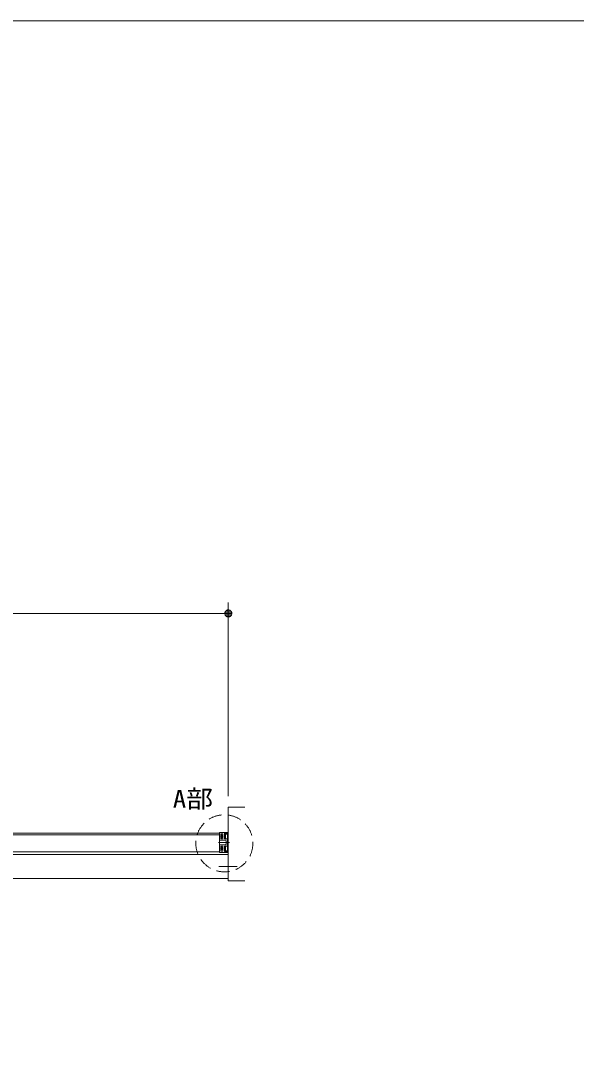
# Model space of a CAD drawing. Units: millimetres, scale not verified. Extents: x -6062 to 6062, y -3045 to 3045.
# Drawn here: x -1248 to -235, y 862 to 2770 of the extents above; entities that cross this region are included whole.
import ezdxf
from ezdxf.enums import TextEntityAlignment as Align

# ---------------------------------------------------------------- set-up
doc = ezdxf.new("R2010")
doc.units = ezdxf.units.MM
doc.header["$LTSCALE"] = 20
doc.linetypes.add('DASHED1', pattern=[1.8, 1.2, -0.6])
for name, color, linetype, lineweight in [('0-0_2寸法-1', 7, 'Continuous', 9), ('0-1_0', 7, 'Continuous', 9), ('0-3_2寸法-3', 7, 'Continuous', 9), ('0-4_3一般', 7, 'Continuous', 9), ('0-5_1図面枠', 7, 'Continuous', 9)]:
    doc.layers.add(name, color=color, linetype=linetype, lineweight=lineweight)
doc.styles.add('ＭＳ ゴシック', font='')
doc.styles.get('ＭＳ ゴシック').set_extended_font_data('MS Gothic')

# ---------------------------------------------------------------- blocks, each defined once
blk = doc.blocks.new('_Dot')
at = {"layer": '0-1_0'}
for p, q in [((-10, 0), (-20, 0)), ((9.78, 2), (-9.78, 2)), ((7.99, 6), (-7.99, 6)), ((9.16, -3.98), (-9.16, -3.98)), ((6, -7.98), (-6, -7.98))]:
    blk.add_line(p, q, dxfattribs=at)
for points in [[(10, 0), (9.92, 1.25), (9.69, 2.49), (9.3, 3.68), (8.76, 4.82), (8.09, 5.88), (7.29, 6.85), (6.37, 7.71), (5.36, 8.44), (4.26, 9.05), (3.09, 9.51), (1.87, 9.82), (0.63, 9.98), (-0.63, 9.98), (-1.87, 9.82), (-3.09, 9.51), (-4.26, 9.05), (-5.36, 8.44), (-6.37, 7.71), (-7.29, 6.85), (-8.09, 5.88), (-8.76, 4.82), (-9.3, 3.68), (-9.69, 2.49), (-9.92, 1.25), (-10, 0), (0, 0)], [(-10, 0), (-9.92, -1.25), (-9.69, -2.49), (-9.3, -3.68), (-8.76, -4.82), (-8.09, -5.88), (-7.29, -6.85), (-6.37, -7.71), (-5.36, -8.44), (-4.26, -9.05), (-3.09, -9.51), (-1.87, -9.82), (-0.63, -9.98), (0.63, -9.98), (1.87, -9.82), (3.09, -9.51), (4.26, -9.05), (5.36, -8.44), (6.37, -7.71), (7.29, -6.85), (8.09, -5.88), (8.76, -4.82), (9.3, -3.68), (9.69, -2.49), (9.92, -1.25), (10, 0), (0, 0)]]:
    blk.add_lwpolyline(points, close=True, dxfattribs=at)
blk = doc.blocks.new('グループ-59')
at = {"layer": '0-4_3一般'}
for p, q in [((18040, 25792.9), (18040, 25792.3)), ((18042, 25796.9), (18042, 25076.9)), ((18042, 25788.9), (18042, 25520.9)), ((18354, 25796.9), (18044, 25796.9)), ((18086, 25659.9), (18080, 25653.9)), ((18080, 25653.9), (18086, 25647.9)), ((18086, 25659.9), (18086, 25732.9)), ((18086, 25585.9), (18086, 25647.9)), ((18088, 25710.9), (18088, 25730.9)), ((18108, 25710.9), (18088, 25710.9)), ((18088, 25704.9), (18088, 25710.9)), ((18088, 25607.9), (18088, 25613.9)), ((18106, 25752.9), (18144, 25752.9)), ((18106, 25565.9), (18144, 25565.9)), ((18108, 25750.9), (18142, 25750.9)), ((18108, 25607.9), (18122, 25607.9)), ((18142, 25567.9), (18108, 25567.9)), ((18162, 25730.9), (18162, 25587.9)), ((18164, 25585.9), (18164, 25732.9)), ((18220, 25659.9), (18214, 25653.9)), ((18214, 25653.9), (18220, 25647.9)), ((18220, 25659.9), (18220, 25764.9)), ((18220, 25571.9), (18220, 25647.9)), ((18222, 25750), (18222, 25748.9)), ((18222, 25573.9), (18222, 25730.9)), ((18283.4, 25770.9), (18226, 25770.9)), ((18226, 25565.9), (18308, 25565.9)), ((18260.1, 25762.5), (18226.8, 25755.8)), ((18228, 25742.9), (18330, 25742.9)), ((18228, 25736.9), (18256, 25736.9)), ((18256, 25567.9), (18228, 25567.9)), ((18232, 25721.9), (18232, 25721.7)), ((18232, 25721.7), (18232, 25583.1)), ((18237, 25577.9), (18237.2, 25577.9)), ((18246.8, 25726.9), (18237.2, 25726.9)), ((18237.2, 25577.9), (18246.8, 25577.9)), ((18247, 25726.9), (18246.8, 25726.9)), ((18252, 25583.1), (18252, 25721.7)), ((18252, 25582.9), (18252, 25583.1)), ((18262, 25730.9), (18262, 25573.9)), ((18360, 25770.9), (18311, 25770.9)), ((18336, 25736.9), (18336, 25546.9)), ((18360, 25790.9), (18360, 25770.9)), ((18398.6, 25436.9), (17998.6, 25436.9)), ((18042, 25084.9), (18042, 25352.9)), ((18046, 25516.9), (18048, 25516.9)), ((18046, 25356.9), (18048, 25356.9)), ((18052, 25352.9), (18052, 25351.9)), ((18052, 25351.9), (18258, 25351.9)), ((18086, 25225.9), (18080, 25219.9)), ((18080, 25219.9), (18086, 25213.9)), ((18086, 25287.9), (18086, 25225.9)), ((18086, 25213.9), (18086, 25140.9)), ((18088, 25265.9), (18088, 25285.9)), ((18108, 25265.9), (18088, 25265.9)), ((18088, 25259.9), (18088, 25265.9)), ((18106, 25307.9), (18144, 25307.9)), ((18108, 25305.9), (18142, 25305.9)), ((18108, 25265.9), (18122, 25265.9)), ((18162, 25285.9), (18162, 25142.9)), ((18164, 25287.9), (18164, 25140.9)), ((18369.5, 25436.9), (18214, 25436.9)), ((18220, 25225.9), (18214, 25219.9)), ((18214, 25219.9), (18220, 25213.9)), ((18220, 25301.9), (18220, 25225.9)), ((18220, 25213.9), (18220, 25108.9)), ((18222, 25142.9), (18222, 25299.9)), ((18226, 25307.9), (18308, 25307.9)), ((18228, 25305.9), (18256, 25305.9)), ((18232, 25290.9), (18232, 25290.7)), ((18232, 25290.7), (18232, 25152.1)), ((18246.8, 25295.9), (18237.2, 25295.9)), ((18247, 25295.9), (18246.8, 25295.9)), ((18252, 25152.1), (18252, 25290.7)), ((18262, 25299.9), (18262, 25142.9)), ((18278, 25371.9), (18278, 25501.9)), ((18400.4, 25436.9), (18280.4, 25436.9)), ((18328, 25327.9), (18328, 25545.9)), ((18336, 25516.9), (18336, 25356.9)), ((18336, 25326.9), (18336, 25136.9)), ((-76990, 24996.9), (18350, 24996.9)), ((18040, 25080.9), (18040, 25081.4)), ((18042, 25076.9), (18360, 25076.9)), ((18354, 25076.9), (18044, 25076.9)), ((18088, 25162.9), (18088, 25168.9)), ((18106, 25120.9), (18144, 25120.9)), ((18142, 25122.9), (18108, 25122.9)), ((18222, 25124.9), (18222, 25123.8)), ((18283.4, 25102.9), (18226, 25102.9)), ((18226.8, 25117.9), (18260.1, 25111.3)), ((18256, 25136.9), (18228, 25136.9)), ((18330, 25130.9), (18228, 25130.9)), ((18237, 25146.9), (18237.2, 25146.9)), ((18237.2, 25146.9), (18246.8, 25146.9)), ((18252, 25151.9), (18252, 25152.1)), ((18360, 25102.9), (18311, 25102.9)), ((18350, 24996.9), (18350, 24116.9)), ((18360, 25082.9), (18360, 25102.9)), ((18689, 24556.9), (18009, 24556.9)), ((-76990, 24116.9), (18350, 24116.9))]:
    blk.add_line(p, q, dxfattribs=at)
for points in [[(18960, 26720), (18360, 26720), (18360, 24040), (18960, 24040)], [(18360, 25076.9), (18360, 25796.9), (18042, 25796.9)], [(18088, 25587.9), (18088, 25607.9), (18108, 25607.9)], [(18122, 25607.9), (18122, 25710.9), (18108, 25710.9)], [(18237.2, 25726.9), (18237, 25726.9), (18236.8, 25726.8), (18236.6, 25726.8), (18236.4, 25726.8), (18236.2, 25726.7), (18236, 25726.7), (18235.8, 25726.6), (18235.6, 25726.6), (18235.4, 25726.5), (18235.3, 25726.4), (18235.1, 25726.3), (18234.9, 25726.3), (18234.7, 25726.2), (18234.6, 25726), (18234.4, 25725.9), (18234.2, 25725.8), (18234.1, 25725.7), (18233.9, 25725.6), (18233.8, 25725.4), (18233.6, 25725.3), (18233.5, 25725.1), (18233.3, 25725), (18233.2, 25724.8), (18233.1, 25724.6), (18232.9, 25724.5), (18232.8, 25724.3), (18232.7, 25724.1), (18232.6, 25724), (18232.5, 25723.8), (18232.4, 25723.6), (18232.4, 25723.4), (18232.3, 25723.2), (18232.2, 25723.1), (18232.2, 25722.9), (18232.1, 25722.7), (18232.1, 25722.5), (18232.1, 25722.3), (18232, 25722.1), (18232, 25721.9)], [(18232, 25583.1), (18232, 25582.9), (18232, 25582.7), (18232.1, 25582.5), (18232.1, 25582.3), (18232.1, 25582.1), (18232.2, 25581.9), (18232.2, 25581.7), (18232.3, 25581.5), (18232.4, 25581.3), (18232.5, 25581.2), (18232.5, 25581), (18232.6, 25580.8), (18232.7, 25580.6), (18232.8, 25580.5), (18232.9, 25580.3), (18233.1, 25580.1), (18233.2, 25580), (18233.3, 25579.8), (18233.5, 25579.6), (18233.6, 25579.5), (18233.8, 25579.3), (18233.9, 25579.2), (18234.1, 25579.1), (18234.2, 25578.9), (18234.4, 25578.8), (18234.6, 25578.7), (18234.7, 25578.6), (18234.9, 25578.5), (18235.1, 25578.4), (18235.3, 25578.3), (18235.5, 25578.2), (18235.6, 25578.2), (18235.8, 25578.1), (18236, 25578.1), (18236.2, 25578), (18236.4, 25578), (18236.6, 25577.9), (18236.8, 25577.9), (18237, 25577.9)], [(18246.8, 25577.9), (18247, 25577.9), (18247.2, 25577.9), (18247.4, 25577.9), (18247.6, 25578), (18247.8, 25578), (18248, 25578.1), (18248.2, 25578.1), (18248.4, 25578.2), (18248.6, 25578.3), (18248.7, 25578.3), (18248.9, 25578.4), (18249.1, 25578.5), (18249.3, 25578.6), (18249.4, 25578.7), (18249.6, 25578.8), (18249.8, 25579), (18249.9, 25579.1), (18250.1, 25579.2), (18250.2, 25579.4), (18250.4, 25579.5), (18250.5, 25579.7), (18250.7, 25579.8), (18250.8, 25580), (18250.9, 25580.1), (18251.1, 25580.3), (18251.2, 25580.5), (18251.3, 25580.6), (18251.4, 25580.8), (18251.5, 25581), (18251.6, 25581.2), (18251.6, 25581.3), (18251.7, 25581.5), (18251.8, 25581.7), (18251.8, 25581.9), (18251.9, 25582.1), (18251.9, 25582.3), (18251.9, 25582.5), (18252, 25582.7), (18252, 25582.9)], [(18252, 25721.7), (18252, 25721.9), (18252, 25722.1), (18251.9, 25722.3), (18251.9, 25722.5), (18251.9, 25722.7), (18251.8, 25722.9), (18251.8, 25723.1), (18251.7, 25723.3), (18251.6, 25723.4), (18251.5, 25723.6), (18251.5, 25723.8), (18251.4, 25724), (18251.3, 25724.1), (18251.2, 25724.3), (18251.1, 25724.5), (18250.9, 25724.6), (18250.8, 25724.8), (18250.7, 25725), (18250.5, 25725.1), (18250.4, 25725.3), (18250.2, 25725.4), (18250.1, 25725.6), (18249.9, 25725.7), (18249.8, 25725.8), (18249.6, 25725.9), (18249.4, 25726.1), (18249.3, 25726.2), (18249.1, 25726.3), (18248.9, 25726.4), (18248.7, 25726.4), (18248.5, 25726.5), (18248.4, 25726.6), (18248.2, 25726.6), (18248, 25726.7), (18247.8, 25726.8), (18247.6, 25726.8), (18247.4, 25726.8), (18247.2, 25726.9), (18247, 25726.9)], [(18295, 25775.5), (18273.1, 25762.9), (18264, 25762.9)], [(18310, 25106.9), (18360, 25106.9), (18360, 25766.9), (18310, 25766.9)], [(18052, 25520.9), (18052, 25521.9), (18258, 25521.9)], [(18122, 25265.9), (18122, 25162.9), (18108, 25162.9)], [(18237.2, 25295.9), (18237, 25295.9), (18236.8, 25295.8), (18236.6, 25295.8), (18236.4, 25295.8), (18236.2, 25295.7), (18236, 25295.7), (18235.8, 25295.6), (18235.6, 25295.6), (18235.4, 25295.5), (18235.3, 25295.4), (18235.1, 25295.3), (18234.9, 25295.3), (18234.7, 25295.2), (18234.6, 25295), (18234.4, 25294.9), (18234.2, 25294.8), (18234.1, 25294.7), (18233.9, 25294.6), (18233.8, 25294.4), (18233.6, 25294.3), (18233.5, 25294.1), (18233.3, 25294), (18233.2, 25293.8), (18233.1, 25293.6), (18232.9, 25293.5), (18232.8, 25293.3), (18232.7, 25293.1), (18232.6, 25293), (18232.5, 25292.8), (18232.4, 25292.6), (18232.4, 25292.4), (18232.3, 25292.2), (18232.2, 25292.1), (18232.2, 25291.9), (18232.1, 25291.7), (18232.1, 25291.5), (18232.1, 25291.3), (18232, 25291.1), (18232, 25290.9)], [(18252, 25290.7), (18252, 25290.9), (18252, 25291.1), (18251.9, 25291.3), (18251.9, 25291.5), (18251.9, 25291.7), (18251.8, 25291.9), (18251.8, 25292.1), (18251.7, 25292.3), (18251.6, 25292.4), (18251.5, 25292.6), (18251.5, 25292.8), (18251.4, 25293), (18251.3, 25293.1), (18251.2, 25293.3), (18251.1, 25293.5), (18250.9, 25293.6), (18250.8, 25293.8), (18250.7, 25294), (18250.5, 25294.1), (18250.4, 25294.3), (18250.2, 25294.4), (18250.1, 25294.6), (18249.9, 25294.7), (18249.8, 25294.8), (18249.6, 25294.9), (18249.4, 25295.1), (18249.3, 25295.2), (18249.1, 25295.3), (18248.9, 25295.4), (18248.7, 25295.4), (18248.5, 25295.5), (18248.4, 25295.6), (18248.2, 25295.6), (18248, 25295.7), (18247.8, 25295.8), (18247.6, 25295.8), (18247.4, 25295.8), (18247.2, 25295.9), (18247, 25295.9)], [(18336, 25546.9), (18330, 25546.9), (18330, 25516.9), (18336, 25516.9)], [(18336, 25356.9), (18330, 25356.9), (18330, 25326.9), (18336, 25326.9)], [(18088, 25142.9), (18088, 25162.9), (18108, 25162.9)], [(18232, 25152.1), (18232, 25151.9), (18232, 25151.7), (18232.1, 25151.5), (18232.1, 25151.3), (18232.1, 25151.1), (18232.2, 25150.9), (18232.2, 25150.7), (18232.3, 25150.5), (18232.4, 25150.3), (18232.5, 25150.2), (18232.5, 25150), (18232.6, 25149.8), (18232.7, 25149.6), (18232.8, 25149.5), (18232.9, 25149.3), (18233.1, 25149.1), (18233.2, 25149), (18233.3, 25148.8), (18233.5, 25148.6), (18233.6, 25148.5), (18233.8, 25148.3), (18233.9, 25148.2), (18234.1, 25148.1), (18234.2, 25147.9), (18234.4, 25147.8), (18234.6, 25147.7), (18234.7, 25147.6), (18234.9, 25147.5), (18235.1, 25147.4), (18235.3, 25147.3), (18235.5, 25147.2), (18235.6, 25147.2), (18235.8, 25147.1), (18236, 25147.1), (18236.2, 25147), (18236.4, 25147), (18236.6, 25146.9), (18236.8, 25146.9), (18237, 25146.9)], [(18246.8, 25146.9), (18247, 25146.9), (18247.2, 25146.9), (18247.4, 25146.9), (18247.6, 25147), (18247.8, 25147), (18248, 25147.1), (18248.2, 25147.1), (18248.4, 25147.2), (18248.6, 25147.3), (18248.7, 25147.3), (18248.9, 25147.4), (18249.1, 25147.5), (18249.3, 25147.6), (18249.4, 25147.7), (18249.6, 25147.8), (18249.8, 25148), (18249.9, 25148.1), (18250.1, 25148.2), (18250.2, 25148.4), (18250.4, 25148.5), (18250.5, 25148.7), (18250.7, 25148.8), (18250.8, 25149), (18250.9, 25149.1), (18251.1, 25149.3), (18251.2, 25149.5), (18251.3, 25149.6), (18251.4, 25149.8), (18251.5, 25150), (18251.6, 25150.2), (18251.6, 25150.3), (18251.7, 25150.5), (18251.8, 25150.7), (18251.8, 25150.9), (18251.9, 25151.1), (18251.9, 25151.3), (18251.9, 25151.5), (18252, 25151.7), (18252, 25151.9)], [(18264, 25110.9), (18273.1, 25110.9), (18295, 25098.2)]]:
    blk.add_lwpolyline(points, dxfattribs=at)
for points in [[(-5322, 25096.9), (-5322, 25776.9), (18042, 25776.9), (18042, 25096.9)], [(18040, 25096.9), (18040, 25716.9), (-5320, 25716.9), (-5320, 25096.9)]]:
    blk.add_lwpolyline(points, close=True, dxfattribs=at)
for centre, radius, start, end in [((18044, 25792.9), 4, 90, 180), ((18044, 25792.3), 4, 180, 240), ((18106, 25732.9), 20, 90, 180), ((18106, 25585.9), 20, 180, 270), ((18108, 25730.9), 20, 90, 180), ((18108, 25587.9), 20, 180, 270), ((18142, 25730.9), 20, 0, 90), ((18142, 25587.9), 20, 270, 0), ((18144, 25732.9), 20, 0, 90), ((18144, 25585.9), 20, 270, 0), ((18226, 25764.9), 6, 90, 180), ((18226, 25571.9), 6, 180, 270), ((18228, 25750), 6, 101.30993, 180), ((18228, 25748.9), 6, 180, 270), ((18228, 25730.9), 6, 97.23876, 172.76124), ((18228, 25730.9), 6, 172.76124, 180), ((18228, 25573.9), 6, 180, 187.23876), ((18228, 25573.9), 6, 187.23876, 262.76124), ((18228, 25730.9), 6, 90, 97.23876), ((18228, 25573.9), 6, 262.76124, 270), ((18256, 25730.9), 6, 82.76124, 90), ((18256, 25573.9), 6, 270, 277.23876), ((18256, 25730.9), 6, 7.23876, 82.76124), ((18256, 25573.9), 6, 277.23876, 352.76124), ((18264, 25742.9), 20, 90, 101.30993), ((18256, 25730.9), 6, 0, 7.23876), ((18256, 25573.9), 6, 352.76124, 0), ((18296, 25764.9), 14, 33.74899, 154.62307), ((18300, 25766.9), 10, 0, 120), ((18311, 25774.9), 4, 213.74899, 270), ((18308, 25545.9), 20, 0, 90), ((18330, 25736.9), 6, 0, 90), ((18354, 25790.9), 6, 0, 90), ((18046, 25520.9), 4, 180, 270), ((18046, 25352.9), 4, 90, 180), ((18048, 25520.9), 4, 270, 0), ((18048, 25352.9), 4, 0, 90), ((18106, 25287.9), 20, 90, 180), ((18108, 25285.9), 20, 90, 180), ((18142, 25285.9), 20, 0, 90), ((18144, 25287.9), 20, 0, 90), ((18226, 25301.9), 6, 90, 180), ((18228, 25299.9), 6, 97.23876, 172.76124), ((18228, 25299.9), 6, 172.76124, 180), ((18228, 25299.9), 6, 90, 97.23876), ((18256, 25299.9), 6, 82.76124, 90), ((18256, 25299.9), 6, 7.23876, 82.76124), ((18258, 25501.9), 20, 0, 90), ((18258, 25371.9), 20, 270, 0), ((18256, 25299.9), 6, 0, 7.23876), ((18308, 25327.9), 20, 270, 0), ((18044, 25081.4), 4, 120, 180), ((18044, 25080.9), 4, 180, 270), ((18106, 25140.9), 20, 180, 270), ((18108, 25142.9), 20, 180, 270), ((18142, 25142.9), 20, 270, 0), ((18144, 25140.9), 20, 270, 0), ((18226, 25108.9), 6, 180, 270), ((18228, 25142.9), 6, 180, 187.23876), ((18228, 25142.9), 6, 187.23876, 262.76124), ((18228, 25124.9), 6, 90, 180), ((18228, 25123.8), 6, 180, 258.69007), ((18228, 25142.9), 6, 262.76124, 270), ((18256, 25142.9), 6, 270, 277.23876), ((18256, 25142.9), 6, 277.23876, 352.76124), ((18264, 25130.9), 20, 258.69007, 270), ((18256, 25142.9), 6, 352.76124, 0), ((18296, 25108.9), 14, 205.37693, 326.25101), ((18300, 25106.9), 10, 240, 0), ((18311, 25098.9), 4, 90, 146.25101), ((18330, 25136.9), 6, 270, 0), ((18354, 25082.9), 6, 270, 0)]:
    blk.add_arc(centre, radius, start, end, dxfattribs=at)
blk = doc.blocks.new('グループ-60')
at = {"layer": '0-4_3一般'}
blk.add_blockref('グループ-59', (0, 0), dxfattribs=at)
blk = doc.blocks.new('グループ-72')
at = {"layer": '0-5_1図面枠'}
blk.add_lwpolyline([(-80000, 55400), (80000, 55400), (80000, -55400), (-80000, -55400)], close=True, dxfattribs=at)
blk = doc.blocks.new('図面枠')
at = {"layer": '0-5_1図面枠'}
blk.add_blockref('グループ-72', (0, 0), dxfattribs=at)

msp = doc.modelspace()

# ---------------------------------------------------------------- linework, layer by layer
at = {"layer": '0-0_2寸法-1'}
for p, q in [((-869.5, 1356), (-869.5, 1709.54)), ((-882.21, 1689.54), (-5624.79, 1689.54))]:
    msp.add_line(p, q, dxfattribs=at)
at = {"layer": '0-4_3一般', "linetype": 'DASHED1'}
msp.add_circle((-876.66, 1270.28), 52, dxfattribs=at)

# ---------------------------------------------------------------- block references
at = {"layer": '0-0_2寸法-1', "xscale": 0.6356201, "yscale": 0.6356201}
msp.add_blockref('_Dot', (-869.5, 1689.54), dxfattribs=at)
at = {"layer": '0-4_3一般', "xscale": 0.05, "yscale": 0.05}
msp.add_blockref('グループ-60', (-1787.5, 0), dxfattribs=at)
at = {"layer": '0-5_1図面枠', "xscale": 0.05, "yscale": 0.05}
msp.add_blockref('図面枠', (-1787.5, 0), dxfattribs=at)

# ---------------------------------------------------------------- texts
at = {"layer": '0-3_2寸法-3', "style": 'ＭＳ ゴシック', "width": 1.1}
msp.add_text('A部', height=32.55, dxfattribs=at).set_placement((-970.61, 1325.27), align=Align.BOTTOM_LEFT)

doc.saveas('drawing.dxf')
